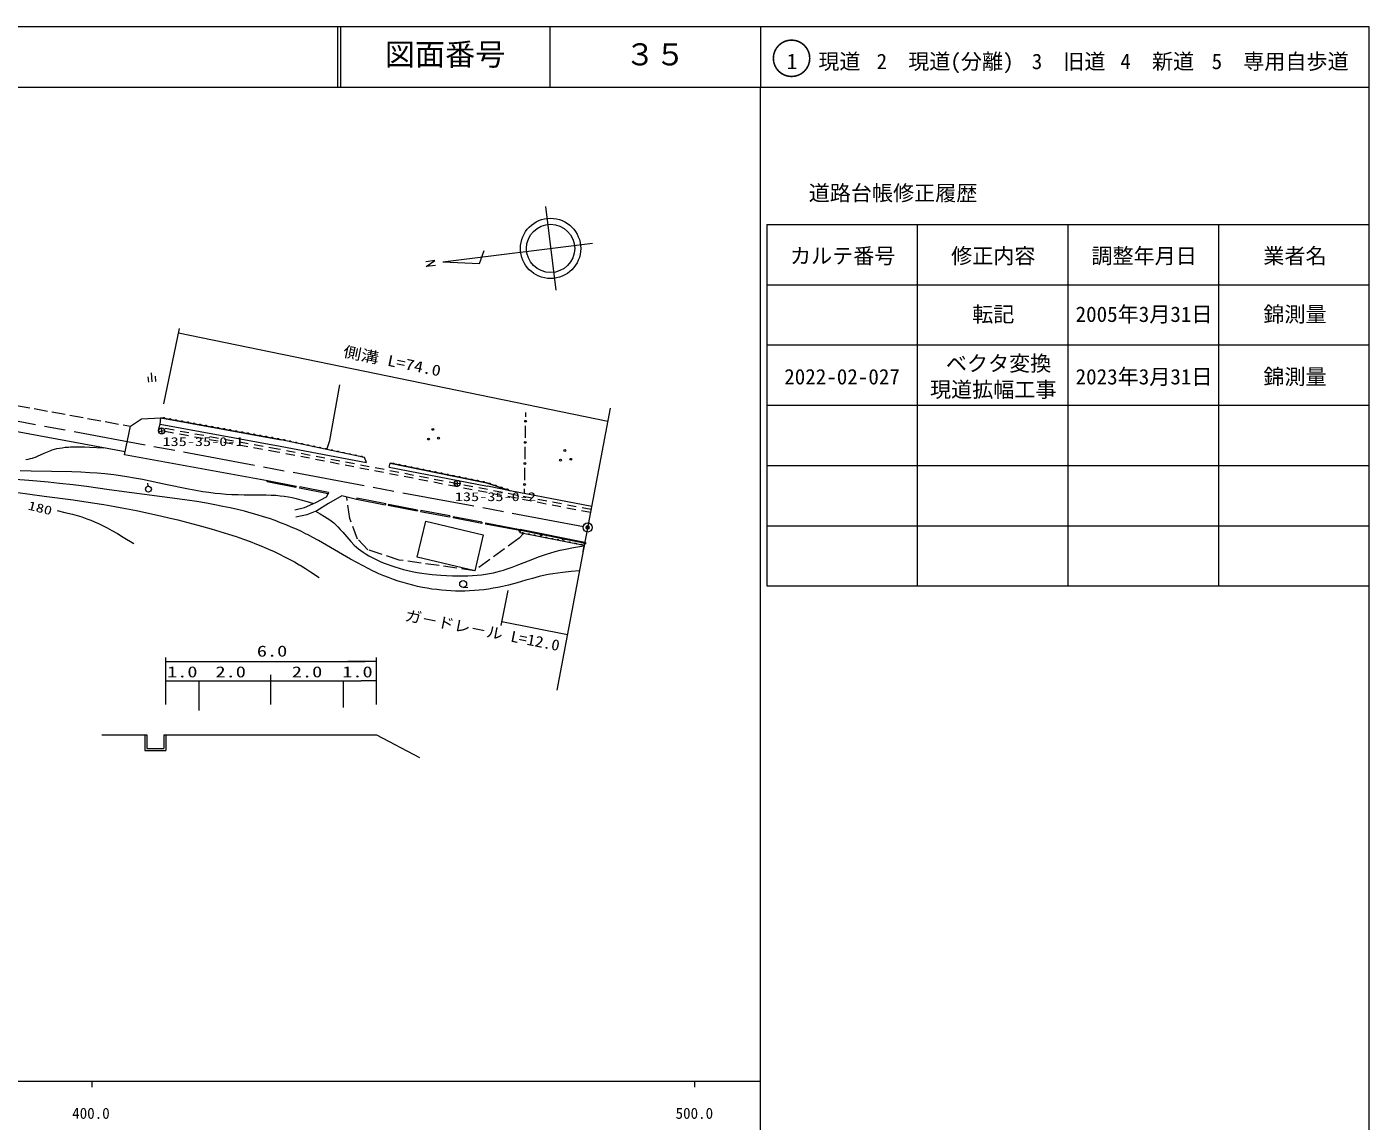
# Model space of a CAD drawing. Units: millimetres, scale not verified. Extents: x 40000 to 680000, y 20000 to 380000.
# Drawn here: x 457198 to 680000, y 198357 to 380000 of the extents above; entities that cross this region are included whole.
import ezdxf
from ezdxf.enums import TextEntityAlignment as Align

# ---------------------------------------------------------------- set-up
doc = ezdxf.new("R2010")
doc.units = ezdxf.units.MM
doc.header["$LTSCALE"] = 1000
doc.header["$PDMODE"] = 32
doc.header["$PDSIZE"] = 500
for name, pattern in [('CHAIN', [18.5, 12, -1.5, 3.5, -1.5]), ('USER1', [3, 2.25, -0.75]), ('USER3', [2.5, 1.5, -1])]:
    doc.linetypes.add(name, pattern=pattern)
for name, color, linetype, lineweight in [('M-BGD', 7, 'Continuous', 13), ('M-BMK', 2, 'Continuous', 13), ('M-BMK-SRVR', 3, 'Continuous', 13), ('M-STR-HTXT', 7, 'Continuous', 13), ('M-TTL', 2, 'Continuous', 13), ('M-TTL-BAND', 7, 'Continuous', 13), ('M-TTL-FRAM', 2, 'Continuous', 13), ('M-TTL-LINE', 7, 'Continuous', 13)]:
    doc.layers.add(name, color=color, linetype=linetype, lineweight=lineweight)
doc.layers.add('M-OTRS', color=6, linetype='Continuous')
doc.layers.add('M-TTL-TXT', color=7, linetype='Continuous')
doc.styles.add('ＭＳ ゴシック', font='')
doc.styles.get('ＭＳ ゴシック').set_extended_font_data('MS Gothic')

# ---------------------------------------------------------------- blocks, each defined once
blk = doc.blocks.new('BUHIN15')
at = {"color": 6, "linetype": 'Continuous', "lineweight": 13}
blk.add_circle((0, 0), 50, dxfattribs=at)
blk = doc.blocks.new('BUHIN2')
at = {"color": 7, "linetype": 'Continuous', "lineweight": 13}
blk.add_circle((0, 0), 150, dxfattribs=at)
blk = doc.blocks.new('BUHIN4')
at = {"color": 3, "linetype": 'Continuous', "lineweight": 13}
for radius in [750, 22.5]:
    blk.add_circle((0, 0), radius, dxfattribs=at)
blk = doc.blocks.new('BUHIN6')
at = {"color": 7, "linetype": 'Continuous', "lineweight": 13}
blk.add_line((119, 195), (390, 641), dxfattribs=at)
blk.add_circle((-137, -224), 484, dxfattribs=at)
blk = doc.blocks.new('BUHIN7')
at = {"color": 7, "linetype": 'Continuous', "lineweight": 13}
blk.add_line((-298, -490), (339, -878), dxfattribs=at)
blk.add_circle((0, 0), 574, dxfattribs=at)
blk = doc.blocks.new('BUHIN8')
at = {"color": 7, "linetype": 'Continuous', "lineweight": 13}
for p, q in [((-433, 443), (-901, -325)), ((390, 641), (-390, -641)), ((592, -181), (124, -949))]:
    blk.add_line(p, q, dxfattribs=at)
blk = doc.blocks.new('BUHIN10')
at = {"color": 7, "linetype": 'Continuous', "lineweight": 13}
for centre in [(-1081, -150), (439, 722), (359, -1026)]:
    blk.add_circle(centre, 155, dxfattribs=at)
blk = doc.blocks.new('BUHIN12')
at = {"color": 7, "linetype": 'Continuous', "lineweight": 13}
blk.add_circle((0, 0), 150, dxfattribs=at)
blk = doc.blocks.new('BUHIN13')
at = {"color": 7, "linetype": 'Continuous', "lineweight": 13}
blk.add_lwpolyline([(78, 128), (101, 100), (117, 69), (130, 28), (128, -10), (119, -45), (95, -85), (68, -110), (35, -128), (-8, -136), (-43, -136), (-78, -128)], dxfattribs=at)
blk = doc.blocks.new('BUHIN14')
at = {"color": 3, "linetype": 'Continuous', "lineweight": 13}
for p, q in [((-427, 260), (427, -260)), ((260, 427), (-260, -427))]:
    blk.add_line(p, q, dxfattribs=at)
blk.add_circle((0, 0), 500, dxfattribs=at)

msp = doc.modelspace()

# ---------------------------------------------------------------- linework, layer by layer
at = {"layer": 'M-BGD', "linetype": 'USER1'}
for p, q in [((446608, 318789), (474378, 313714)), ((510820, 298384), (510307, 301937)), ((512102, 294972), (510820, 298384)), ((513784, 293212), (512102, 294972)), ((538891, 295109), (531556, 289730)), ((539609, 295902), (538891, 295109)), ((519010, 291497), (513784, 293212)), ((531556, 289730), (519010, 291497))]:
    msp.add_line(p, q, dxfattribs=at)
at = {"layer": 'M-BGD'}
for p, q in [((507511, 311315), (509157, 320600)), ((473495, 309431), (443571, 314991)), ((474378, 313714), (476239, 314929)), ((476239, 314929), (479461, 315112)), ((479311, 314026), (479461, 315112)), ((479461, 315112), (499399, 311471)), ((499399, 311471), (479461, 315112)), ((539995, 315260), (540007, 316007)), ((473393, 308937), (474378, 313714)), ((479066, 312996), (479155, 313488)), ((479155, 313488), (479311, 314026)), ((479311, 314026), (499229, 310395)), ((539941, 311761), (539972, 313790)), ((499229, 310395), (513602, 307692)), ((513242, 308493), (499399, 311471)), ((513242, 308493), (499399, 311471)), ((507011, 309833), (507511, 311315)), ((539887, 308261), (539919, 310291)), ((497126, 304662), (473393, 308937)), ((513602, 307692), (513242, 308493)), ((517348, 306903), (517518, 307565)), ((517518, 307565), (533498, 304307)), ((533498, 304307), (517518, 307565)), ((517348, 306903), (533673, 303750)), ((539834, 304761), (539865, 306791)), ((497087, 304465), (497126, 304662)), ((501867, 303534), (497087, 304465)), ((501905, 303730), (497126, 304662)), ((501905, 303730), (501867, 303534)), ((502493, 303633), (502454, 303437)), ((507225, 302487), (502454, 303437)), ((507264, 302683), (502493, 303633)), ((533498, 304307), (537426, 303003)), ((537426, 303003), (533498, 304307)), ((537426, 303003), (533673, 303750)), ((539800, 302545), (539811, 303292)), ((503271, 300205), (505182, 301065)), ((505182, 301065), (506954, 301990)), ((507292, 300904), (505318, 299679)), ((506954, 301990), (507225, 302487)), ((507264, 302683), (507225, 302487)), ((509493, 302129), (507292, 300904)), ((511913, 301560), (509493, 302129)), ((511998, 301747), (511913, 301560)), ((516693, 300628), (511913, 301560)), ((516778, 300816), (511998, 301747)), ((516778, 300816), (516693, 300628)), ((550955, 300397), (537426, 303003)), ((501696, 299845), (503271, 300205)), ((503693, 299013), (501855, 298631)), ((505318, 299679), (503693, 299013)), ((521989, 299582), (517182, 300528)), ((517224, 300739), (517185, 300542)), ((522028, 299778), (517221, 300724)), ((522028, 299778), (521989, 299582)), ((522591, 299722), (522555, 299525)), ((527358, 298638), (522555, 299525)), ((527394, 298835), (522591, 299722)), ((527394, 298835), (527358, 298638)), ((527987, 298682), (527949, 298486)), ((532731, 297770), (527987, 298682)), ((521996, 291994), (523401, 297928)), ((523401, 297928), (532961, 295664)), ((532693, 297574), (527949, 298486)), ((532731, 297770), (532693, 297574)), ((533345, 297667), (533306, 297470)), ((539021, 296372), (533306, 297470)), ((533345, 297667), (539059, 296568)), ((539059, 296568), (539021, 296372)), ((539021, 296372), (539030, 296016)), ((549818, 294433), (539059, 296568)), ((542470, 295725), (539174, 296375)), ((532961, 295664), (531556, 289730)), ((549717, 293909), (539030, 296016)), ((546059, 295018), (542764, 295667)), ((549649, 294311), (546353, 294960)), ((549531, 292887), (549815, 294384)), ((531556, 289730), (521996, 291994)), ((480285, 267542), (480285, 275342)), ((480285, 274678), (513327, 274678)), ((515220, 274678), (510475, 274678)), ((515220, 267542), (515220, 275342)), ((497614, 272422), (497614, 267542)), ((480285, 271422), (482789, 271422)), ((482789, 271422), (497614, 271422)), ((485754, 271422), (485754, 266542)), ((497614, 271422), (512716, 271422)), ((509696, 271422), (509696, 267042)), ((515220, 271422), (512716, 271422)), ((545393, 271059), (545396, 271078)), ((469654, 262485), (477122, 262485)), ((476792, 262485), (476792, 259857)), ((477122, 262485), (477122, 260238)), ((479912, 262485), (481153, 262485)), ((479912, 262485), (479912, 260238)), ((480285, 262485), (513327, 262485)), ((480285, 262485), (480285, 259857)), ((513327, 262485), (515220, 262485)), ((515220, 262485), (522388, 258709)), ((476792, 259857), (480285, 259857)), ((477122, 260238), (479912, 260238))]:
    msp.add_line(p, q, dxfattribs=at)
at = {"layer": 'M-BGD', "linetype": 'USER3'}
for p, q in [((498774, 309414), (479066, 312996)), ((498866, 309905), (479155, 313488)), ((550853, 299858), (498866, 309905)), ((550760, 299367), (498774, 309414))]:
    msp.add_line(p, q, dxfattribs=at)
at = {"layer": 'M-BGD'}
for points in [[(457012, 308199), (457426, 308259), (457786, 308331), (458150, 308425), (458236, 308450), (458611, 308575), (458991, 308723), (460076, 309213), (461179, 309690), (461395, 309767), (461776, 309885), (462162, 309984), (462603, 310075), (463048, 310146), (463586, 310210), (464127, 310253), (464438, 310271), (465160, 310296), (465890, 310300), (466779, 310283), (467666, 310245), (469896, 310099)], [(456072, 306356), (457914, 306312), (461290, 306254), (464672, 306176), (466161, 306120), (467657, 306044), (468893, 305963), (470126, 305861), (471664, 305702), (472721, 305552), (473785, 305381), (475084, 305149), (476381, 304897), (480206, 304090), (484045, 303300), (485227, 303084), (486421, 302886), (487430, 302739), (488441, 302611), (489346, 302516), (490263, 302440), (491242, 302384), (492254, 302353), (493279, 302341), (495098, 302341), (496913, 302321), (497731, 302291), (498547, 302240), (499220, 302180), (499891, 302099), (500627, 301984), (501251, 301861), (501882, 301716), (502695, 301505), (503504, 301274), (504783, 300886)], [(548908, 289698), (547541, 289579), (546167, 289440), (545325, 289336), (544487, 289212), (543723, 289076), (542971, 288920), (542214, 288742), (541122, 288457), (540024, 288150), (538589, 287740), (537139, 287347), (536175, 287113), (535400, 286948), (534622, 286802), (533840, 286676), (533054, 286569), (532266, 286483), (531477, 286417), (530695, 286371), (529903, 286345), (529121, 286340), (528338, 286354), (527587, 286387), (526806, 286431), (526026, 286495), (525237, 286580), (524441, 286687), (523647, 286813), (522845, 286961), (522047, 287129), (521244, 287319), (520444, 287528), (519640, 287760), (518832, 288013), (518031, 288286), (517235, 288578), (516438, 288892), (515649, 289225), (514860, 289579), (514687, 289660), (513836, 290076), (512996, 290509), (511962, 291068), (510930, 291649), (508267, 293204), (505605, 294735), (504689, 295233), (503764, 295713), (503569, 295811), (502767, 296211), (501948, 296597), (501094, 296977), (500232, 297338), (499327, 297696), (498413, 298034), (497455, 298368), (496481, 298686), (495451, 299000), (494414, 299295), (493303, 299590), (492184, 299866), (490971, 300144), (489741, 300405), (488376, 300673), (487005, 300921), (485419, 301187), (483817, 301435), (481738, 301732), (479646, 302011), (474635, 302643), (470875, 303170), (467117, 303677), (464878, 303960), (462629, 304224), (460754, 304425), (458878, 304606), (457545, 304721), (455333, 304888)], [(455328, 302744), (460094, 302118), (464869, 301470), (468119, 300999), (469963, 300701), (471803, 300383), (473591, 300054), (475384, 299704), (477126, 299344), (478864, 298963), (480560, 298572), (482262, 298159), (483922, 297736), (485579, 297292), (487792, 296667), (489239, 296236), (490690, 295784), (491923, 295379), (493150, 294955), (494245, 294557), (495332, 294140), (496327, 293738), (497313, 293318), (498225, 292908), (499138, 292476), (499987, 292053), (500826, 291611), (501612, 291176), (502396, 290718), (502550, 290626), (503431, 290078), (504302, 289512), (505706, 288573)], [(462247, 299710), (463516, 299412), (464778, 299096), (465548, 298883), (466310, 298652), (467165, 298361), (467797, 298120), (468420, 297861), (469100, 297555), (469773, 297230), (470536, 296837), (471292, 296426), (472241, 295882), (473191, 295314), (474968, 294216)], [(505107, 299593), (505860, 299180), (506609, 298746), (507049, 298470), (507485, 298172), (508155, 297647), (508485, 297347), (508802, 297032), (509222, 296578), (509636, 296101), (510289, 295324), (510957, 294561), (511551, 293955), (511891, 293648), (512245, 293356), (512635, 293061), (513045, 292776), (513502, 292485), (513970, 292210), (514511, 291918), (515063, 291643), (515753, 291326), (516368, 291056), (516991, 290806), (517639, 290567), (518303, 290343), (518992, 290133), (519698, 289939), (520438, 289757), (521183, 289595), (521973, 289444), (522768, 289313), (523616, 289194), (524469, 289095), (525888, 288971), (526874, 288911), (527869, 288870), (528740, 288854), (529619, 288858), (530404, 288880), (531196, 288923), (531924, 288982), (532648, 289061), (533319, 289153), (533995, 289267), (534628, 289393), (535265, 289541), (535649, 289640), (536298, 289827), (536942, 290034), (537760, 290322), (538584, 290632), (540438, 291371), (542309, 292094), (543435, 292480), (544151, 292698), (544882, 292899), (545744, 293113), (546622, 293311), (547935, 293577), (549254, 293824), (549717, 293909)]]:
    msp.add_lwpolyline(points, dxfattribs=at)
for radius in [750, 22.5]:
    msp.add_circle((550292, 296898), radius, dxfattribs=at)
at = {"layer": 'M-BMK', "linetype": 'CHAIN'}
msp.add_line((549573, 297032), (363922, 331594), dxfattribs=at)
at = {"layer": 'M-BMK'}
msp.add_line((554047, 316701), (545175, 269910), dxfattribs=at)
at = {"layer": 'M-BMK-SRVR'}
for p, q in [((543260, 350168), (544997, 336277)), ((526268, 340989), (551074, 344091)), ((524935, 341190), (523399, 340989)), ((523499, 340203), (524935, 341190)), ((526268, 340989), (532345, 340741)), ((532345, 340741), (533089, 342850)), ((525030, 340394), (523499, 340203))]:
    msp.add_line(p, q, dxfattribs=at)
for radius in [5000, 4000]:
    msp.add_circle((544128, 343222), radius, dxfattribs=at)
at = {"layer": 'M-OTRS'}
msp.add_point((550292, 296899), dxfattribs=at)
at = {"layer": 'M-STR-HTXT'}
for p, q in [((479935, 317411), (482515, 329948)), ((482361, 329199), (553635, 314528)), ((537044, 286418), (535895, 280630)), ((546911, 279069), (536015, 281231))]:
    msp.add_line(p, q, dxfattribs=at)
at = {"layer": 'M-TTL'}
for p, q in [((680000, 380000), (40000, 380000)), ((680000, 20000), (680000, 380000))]:
    msp.add_line(p, q, dxfattribs=at)
at = {"layer": 'M-TTL-BAND'}
for p, q in [((579000, 20000), (579000, 370000)), ((40000, 205000), (579000, 205000)), ((468000, 205000), (468000, 204000)), ((568000, 205000), (568000, 204000))]:
    msp.add_line(p, q, dxfattribs=at)
at = {"layer": 'M-TTL-FRAM'}
for p, q in [((580000, 347197), (580000, 287197)), ((580000, 347197), (680000, 347197)), ((580000, 287197), (680000, 287197))]:
    msp.add_line(p, q, dxfattribs=at)
at = {"layer": 'M-TTL-LINE'}
for p, q in [((508747, 380000), (508747, 370000)), ((509247, 380000), (509247, 370000)), ((543997, 380000), (543997, 370000)), ((579000, 380000), (579000, 370000)), ((40000, 370000), (680000, 370000)), ((605000, 347197), (605000, 287197)), ((630000, 347197), (630000, 287197)), ((655000, 347197), (655000, 287197)), ((580000, 337197), (680000, 337197)), ((580000, 327197), (680000, 327197)), ((580000, 317197), (680000, 317197)), ((580000, 307197), (680000, 307197)), ((580000, 297197), (680000, 297197))]:
    msp.add_line(p, q, dxfattribs=at)

# ---------------------------------------------------------------- block references
at = {"layer": 'M-BGD'}
for name, p, rotation in [('BUHIN8', (477899, 321813), 36.16667), ('BUHIN13', (479960, 315021), 110.98297), ('BUHIN13', (480957, 314839), 110.98297), ('BUHIN13', (481954, 314657), 110.98297), ('BUHIN13', (482951, 314475), 110.98297), ('BUHIN13', (483947, 314293), 110.98297), ('BUHIN13', (484944, 314111), 110.98297), ('BUHIN2', (539984, 314525), 30.45266), ('BUHIN13', (485941, 313929), 110.98297), ('BUHIN13', (486938, 313747), 110.98297), ('BUHIN13', (487935, 313565), 110.98297), ('BUHIN13', (488932, 313383), 110.98297), ('BUHIN13', (489929, 313201), 110.98297), ('BUHIN13', (490926, 313019), 110.98297), ('BUHIN13', (491923, 312837), 110.98297), ('BUHIN13', (492919, 312655), 110.98297), ('BUHIN13', (493916, 312472), 110.98297), ('BUHIN13', (494913, 312290), 110.98297), ('BUHIN13', (495910, 312108), 110.98297), ('BUHIN13', (496907, 311926), 110.98297), ('BUHIN10', (524645, 312341), 36.16667), ('BUHIN13', (497904, 311744), 110.98297), ('BUHIN13', (498901, 311562), 110.98297), ('BUHIN13', (499894, 311365), 109.1908), ('BUHIN13', (500882, 311152), 109.1908), ('BUHIN13', (501871, 310939), 109.1908), ('BUHIN13', (502860, 310726), 109.1908), ('BUHIN13', (503849, 310514), 109.1908), ('BUHIN13', (504838, 310301), 109.1908), ('BUHIN13', (505826, 310088), 109.1908), ('BUHIN13', (506815, 309875), 109.1908), ('BUHIN13', (507804, 309663), 109.1908), ('BUHIN2', (539930, 311026), 30.45266), ('BUHIN10', (546571, 308833), 36.16667), ('BUHIN13', (508793, 309450), 109.1908), ('BUHIN13', (509782, 309237), 109.1908), ('BUHIN13', (510770, 309024), 109.1908), ('BUHIN13', (511759, 308812), 109.1908), ('BUHIN13', (512748, 308599), 109.1908), ('BUHIN13', (518018, 307463), 109.80956), ('BUHIN2', (539876, 307526), 30.45266), ('BUHIN13', (519016, 307259), 109.80956), ('BUHIN13', (520015, 307056), 109.80956), ('BUHIN13', (521014, 306852), 109.80956), ('BUHIN13', (522013, 306649), 109.80956), ('BUHIN13', (523011, 306445), 109.80956), ('BUHIN13', (524010, 306241), 109.80956), ('BUHIN13', (525009, 306038), 109.80956), ('BUHIN13', (526008, 305834), 109.80956), ('BUHIN13', (527006, 305630), 109.80956), ('BUHIN13', (528005, 305427), 109.80956), ('BUHIN13', (529004, 305223), 109.80956), ('BUHIN6', (477357, 303525), 36.16667), ('BUHIN13', (530003, 305020), 109.80956), ('BUHIN13', (531001, 304816), 109.80956), ('BUHIN13', (532000, 304612), 109.80956), ('BUHIN13', (532999, 304409), 109.80956), ('BUHIN13', (533989, 304144), 102.96373), ('BUHIN13', (534971, 303818), 102.96373), ('BUHIN13', (535953, 303492), 102.96373), ('BUHIN13', (536935, 303166), 102.96373), ('BUHIN2', (539822, 304027), 30.45266), ('BUHIN12', (539027, 296404), 110.18753), ('BUHIN13', (539516, 295920), 110.1787), ('BUHIN13', (540487, 295729), 110.1787), ('BUHIN13', (541459, 295537), 110.1787), ('BUHIN13', (542430, 295346), 110.1787), ('BUHIN12', (542617, 295696), 110.18753), ('BUHIN13', (543402, 295154), 110.1787), ('BUHIN13', (544374, 294963), 110.1787), ('BUHIN13', (545345, 294771), 110.1787), ('BUHIN12', (546206, 294989), 110.18753), ('BUHIN13', (546317, 294579), 110.1787), ('BUHIN13', (547288, 294388), 110.1787), ('BUHIN13', (548260, 294196), 110.1787), ('BUHIN13', (549231, 294005), 110.1787), ('BUHIN12', (549796, 294282), 110.18753), ('BUHIN7', (529620, 287512), 36.16667)]:
    msp.add_blockref(name, p, dxfattribs=dict(at, rotation=rotation))
at = {"layer": 'M-BMK-SRVR'}
for name, p, rotation in [('BUHIN14', (479560, 312920), 39.16667), ('BUHIN14', (528630, 304211), 39.16667), ('BUHIN4', (550292, 296898), 36.16667)]:
    msp.add_blockref(name, p, dxfattribs=dict(at, rotation=rotation))
at = {"layer": 'M-OTRS', "rotation": 293.5}
msp.add_blockref('BUHIN15', (550292, 296898), dxfattribs=at)

# ---------------------------------------------------------------- texts
at = {"layer": 'M-BGD', "style": 'ＭＳ ゴシック', "width": 1.35}
for s, height, rotation, p in [('180', 1466, 345.9, (457156, 299479)), ('6.0', 1833, 0.1, (495379, 274913)), ('1.0', 1833, 0.1, (480473, 271463)), ('2.0', 1833, 0.1, (488510, 271463)), ('2.0', 1833, 0.1, (501184, 271463)), ('1.0', 1833, 0.1, (509550, 271463))]:
    msp.add_text(s, height=height, rotation=rotation, dxfattribs=at).set_placement(p, align=Align.BOTTOM_LEFT)
at = {"layer": 'M-BMK-SRVR', "style": 'ＭＳ ゴシック', "width": 1.35}
for s, p in [('135-35-0-1', (479709, 309979)), ('135-35-0-2', (528240, 300840))]:
    msp.add_text(s, height=1466, dxfattribs=at).set_placement(p, align=Align.BOTTOM_LEFT)
at = {"layer": 'M-STR-HTXT', "style": 'ＭＳ ゴシック'}
for s, rotation, width, p in [('側溝 L=74.0', 348.369, 1.2, (509462, 324749)), ('ガ－ドレ－ル L=12.0', 348.774, 1.1, (519737, 280920))]:
    msp.add_text(s, height=1833, rotation=rotation, dxfattribs=dict(at, width=width)).set_placement(p, align=Align.BOTTOM_LEFT)
at = {"layer": 'M-TTL-BAND', "style": 'ＭＳ ゴシック'}
for s, p in [('400.0', (464719, 198195)), ('500.0', (564875, 198195))]:
    msp.add_text(s, height=1833, dxfattribs=at).set_placement(p, align=Align.BOTTOM_LEFT)
at = {"layer": 'M-TTL-TXT', "style": 'ＭＳ ゴシック'}
for s, height, p in [('図面番号', 3666, (516622, 372500)), ('３５', 3666, (556497, 372500)), ('○', 5132, (580626, 370579)), ('1\u3000現道', 2566, (583323, 372208)), ('2\u3000現道(分離)', 2566, (598244, 372208)), ('3\u3000旧道', 2566, (623996, 372208)), ('4\u3000新道', 2566, (638699, 372208)), ('5\u3000専用自歩道', 2566, (653853, 372208)), ('道路台帳修正履歴', 2566, (586968, 350363)), ('カルテ番号', 2566, (583870, 339937)), ('修正内容', 2566, (610613, 339937)), ('調整年月日', 2566, (633899, 339937)), ('業者名', 2566, (662434, 339937)), ('転記', 2566, (614113, 330246)), ('2005年3月31日', 2566, (631274, 330246)), ('錦測量', 2566, (662434, 330246)), ('ベクタ変換 ', 2566, (609738, 322085)), ('2022-02-027', 2566, (582908, 319874)), ('2023年3月31日', 2566, (631274, 319874)), ('錦測量', 2566, (662434, 319874)), ('現道拡幅工事', 2566, (607113, 317749))]:
    msp.add_text(s, height=height, dxfattribs=at).set_placement(p, align=Align.BOTTOM_LEFT)

doc.saveas('drawing.dxf')
